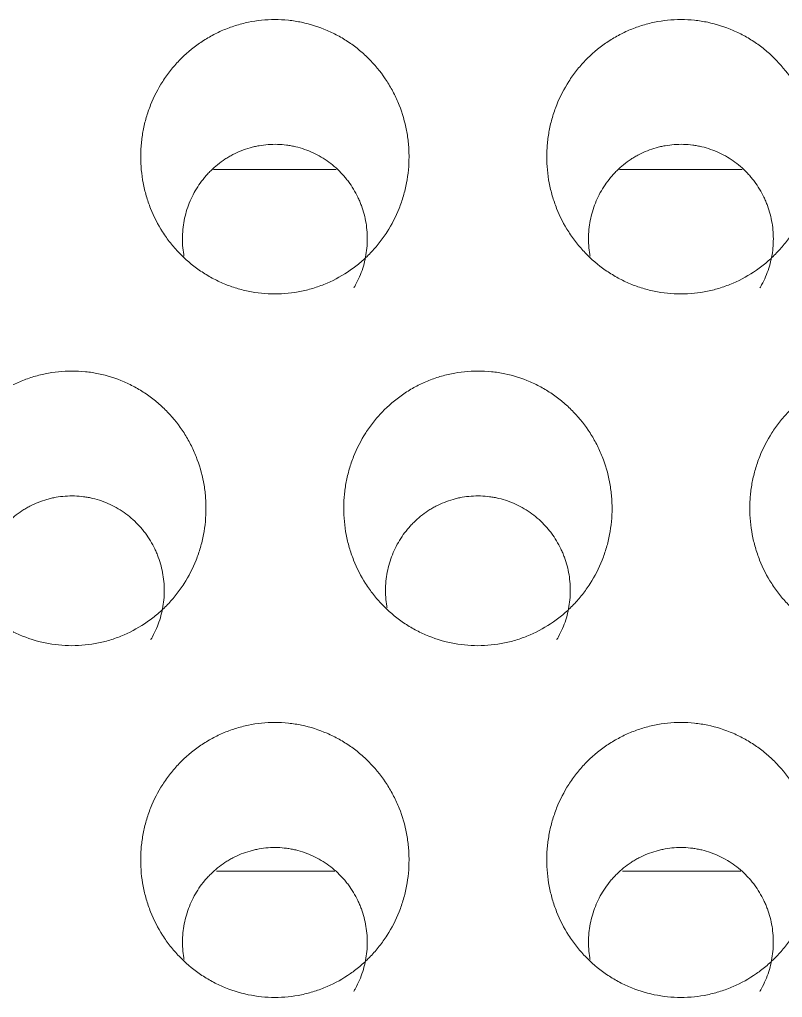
# Model space of a CAD drawing. Header units: millimetres. Extents: x 70151 to 230897, y 35202 to 113211.
# Drawn here: x 178372.19 to 178377.81, y 69190.07 to 69197.26 of the extents above; entities that cross this region are included whole.
import ezdxf

# ---------------------------------------------------------------- set-up
doc = ezdxf.new("R2010")
doc.units = ezdxf.units.MM
doc.header["$LTSCALE"] = 50
doc.layers.add('2-con', color=2, linetype='Continuous')
doc.layers.add('mark-B', color=2, linetype='Continuous', lineweight=20)

# ---------------------------------------------------------------- blocks, each defined once
blk = doc.blocks.new('무풍1WAY 대형')
at = {"layer": 'mark-B'}
for p, q in [((277.4136, -431.5502), (278.2844, -431.5502)), ((280.4013, -431.5502), (281.2721, -431.5502))]:
    blk.add_line(p, q, dxfattribs=at)
for points, knots in [([(277.8544, -430.621), (277.7879, -430.621), (277.7226, -430.6278), (277.6264, -430.6478), (277.5946, -430.6561), (277.5473, -430.671), (277.5316, -430.6764), (277.5006, -430.688), (277.4854, -430.6942), (277.41, -430.7268), (277.3529, -430.7587), (277.2721, -430.815), (277.2459, -430.8354), (277.196, -430.8781), (277.1486, -430.923), (277.1059, -430.9722), (277.0757, -431.0107), (277.0659, -431.0238), (277.0469, -431.0505), (277.0377, -431.0641), (276.9934, -431.1333), (276.9639, -431.1912), (276.928, -431.2817), (276.9174, -431.3125), (276.9037, -431.3595), (276.8995, -431.3754), (276.8919, -431.4073), (276.8885, -431.4232), (276.8733, -431.5031), (276.8672, -431.5675), (276.8672, -431.6487), (276.8676, -431.6649), (276.8691, -431.6975), (276.8703, -431.7139), (276.8749, -431.7628), (276.8795, -431.795), (276.8977, -431.8905), (276.9158, -431.9527), (276.9518, -432.0436), (276.9655, -432.0737), (276.9952, -432.1318), (277.0114, -432.16), (277.0639, -432.242), (277.104, -432.2932), (277.161, -432.3527), (277.1727, -432.3643), (277.1966, -432.3868), (277.2331, -432.4197), (277.2975, -432.4696), (277.3528, -432.5043), (277.3958, -432.5283), (277.4104, -432.536), (277.44, -432.5506), (277.4551, -432.5576), (277.5307, -432.5903), (277.5931, -432.6101), (277.6894, -432.6302), (277.722, -432.6353), (277.7881, -432.6421), (277.821, -432.6438), (277.9195, -432.6439), (277.9847, -432.6373), (278.0656, -432.6206), (278.0819, -432.6168), (278.1139, -432.6084), (278.1614, -432.5947), (278.2381, -432.5661), (278.2969, -432.5372), (278.3543, -432.5052), (278.3825, -432.4876), (278.4635, -432.4312), (278.513, -432.3888), (278.5696, -432.3299), (278.5806, -432.3178), (278.6021, -432.293), (278.6127, -432.2803), (278.6432, -432.2416), (278.6621, -432.2149), (278.7147, -432.1328), (278.7444, -432.075), (278.7746, -431.9989), (278.7804, -431.9835), (278.791, -431.9525), (278.8057, -431.9059), (278.8246, -431.8271), (278.8338, -431.7629), (278.8384, -431.7144), (278.8396, -431.6982), (278.8411, -431.6655), (278.8415, -431.6491), (278.8415, -431.5674), (278.8354, -431.5029), (278.8173, -431.4075), (278.8097, -431.3759), (278.7961, -431.3288), (278.7911, -431.3132), (278.7805, -431.2822), (278.7748, -431.2668), (278.7448, -431.1911), (278.7153, -431.1334), (278.6628, -431.0511), (278.6439, -431.0245), (278.6031, -430.9726), (278.5817, -430.9479), (278.5141, -430.8772), (278.4647, -430.8347), (278.3975, -430.7877), (278.3837, -430.7786), (278.3557, -430.761), (278.3415, -430.7526), (278.2984, -430.7285), (278.269, -430.714), (278.1791, -430.675), (278.1166, -430.655), (277.9866, -430.6278), (277.9208, -430.621), (277.8544, -430.621)], [0, 0, 0, 0, 0.03125, 0.03125, 0.046875, 0.046875, 0.054687, 0.054687, 0.0625, 0.0625, 0.09375, 0.09375, 0.109375, 0.109375, 0.125, 0.140625, 0.140625, 0.148437, 0.148437, 0.15625, 0.15625, 0.1875, 0.1875, 0.203125, 0.203125, 0.210937, 0.210937, 0.21875, 0.21875, 0.25, 0.25, 0.257812, 0.257812, 0.265625, 0.265625, 0.28125, 0.28125, 0.3125, 0.3125, 0.328125, 0.328125, 0.34375, 0.34375, 0.375, 0.375, 0.382812, 0.382812, 0.390625, 0.40625, 0.421875, 0.421875, 0.429687, 0.429687, 0.4375, 0.4375, 0.46875, 0.46875, 0.484375, 0.484375, 0.5, 0.5, 0.53125, 0.53125, 0.539062, 0.539062, 0.546875, 0.5625, 0.578125, 0.578125, 0.59375, 0.59375, 0.625, 0.625, 0.632812, 0.632812, 0.640625, 0.640625, 0.65625, 0.65625, 0.6875, 0.6875, 0.695312, 0.695312, 0.703125, 0.71875, 0.734375, 0.734375, 0.742187, 0.742187, 0.75, 0.75, 0.78125, 0.78125, 0.796875, 0.796875, 0.804687, 0.804687, 0.8125, 0.8125, 0.84375, 0.84375, 0.859375, 0.859375, 0.875, 0.875, 0.90625, 0.90625, 0.914062, 0.914062, 0.921875, 0.921875, 0.9375, 0.9375, 0.96875, 0.96875, 1, 1, 1, 1]), ([(280.8419, -430.621), (280.7754, -430.621), (280.7102, -430.6278), (280.6139, -430.6478), (280.5821, -430.6561), (280.5349, -430.671), (280.5191, -430.6764), (280.4882, -430.688), (280.4729, -430.6942), (280.3976, -430.7268), (280.3405, -430.7587), (280.2597, -430.815), (280.2334, -430.8354), (280.1836, -430.8781), (280.1362, -430.923), (280.0935, -430.9722), (280.0632, -431.0107), (280.0534, -431.0238), (280.0344, -431.0505), (280.0252, -431.0641), (279.981, -431.1333), (279.9514, -431.1912), (279.9155, -431.2817), (279.905, -431.3125), (279.8913, -431.3595), (279.8871, -431.3754), (279.8794, -431.4073), (279.876, -431.4232), (279.8608, -431.5031), (279.8548, -431.5675), (279.8548, -431.6487), (279.8551, -431.6649), (279.8567, -431.6975), (279.8578, -431.7139), (279.8624, -431.7628), (279.867, -431.795), (279.8853, -431.8905), (279.9033, -431.9527), (279.9394, -432.0436), (279.953, -432.0737), (279.9828, -432.1318), (279.999, -432.16), (280.0515, -432.242), (280.0916, -432.2932), (280.1486, -432.3527), (280.1603, -432.3643), (280.1841, -432.3868), (280.2206, -432.4197), (280.285, -432.4696), (280.3404, -432.5043), (280.3833, -432.5283), (280.3979, -432.536), (280.4276, -432.5506), (280.4426, -432.5576), (280.5182, -432.5903), (280.5806, -432.6101), (280.6769, -432.6302), (280.7095, -432.6353), (280.7756, -432.6421), (280.8085, -432.6438), (280.907, -432.6439), (280.9722, -432.6373), (281.0532, -432.6206), (281.0694, -432.6168), (281.1014, -432.6084), (281.1489, -432.5947), (281.2257, -432.5661), (281.2844, -432.5372), (281.3419, -432.5052), (281.3701, -432.4876), (281.451, -432.4312), (281.5005, -432.3888), (281.5571, -432.3299), (281.5681, -432.3178), (281.5897, -432.293), (281.6002, -432.2803), (281.6307, -432.2416), (281.6496, -432.2149), (281.7023, -432.1328), (281.732, -432.075), (281.7622, -431.9989), (281.7679, -431.9835), (281.7785, -431.9525), (281.7933, -431.9059), (281.8122, -431.8271), (281.8214, -431.7629), (281.826, -431.7144), (281.8271, -431.6982), (281.8287, -431.6655), (281.8291, -431.6491), (281.8291, -431.5674), (281.823, -431.5029), (281.8048, -431.4075), (281.7973, -431.3759), (281.7836, -431.3288), (281.7787, -431.3132), (281.7681, -431.2822), (281.7624, -431.2668), (281.7324, -431.1911), (281.7028, -431.1334), (281.6503, -431.0511), (281.6314, -431.0245), (281.5907, -430.9726), (281.5692, -430.9479), (281.5016, -430.8772), (281.4522, -430.8347), (281.385, -430.7877), (281.3713, -430.7786), (281.3433, -430.761), (281.329, -430.7526), (281.286, -430.7285), (281.2566, -430.714), (281.1667, -430.675), (281.1042, -430.655), (280.9741, -430.6278), (280.9084, -430.621), (280.8419, -430.621)], [0, 0, 0, 0, 0.03125, 0.03125, 0.046875, 0.046875, 0.054687, 0.054687, 0.0625, 0.0625, 0.09375, 0.09375, 0.109375, 0.109375, 0.125, 0.140625, 0.140625, 0.148438, 0.148438, 0.15625, 0.15625, 0.1875, 0.1875, 0.203125, 0.203125, 0.210938, 0.210938, 0.21875, 0.21875, 0.25, 0.25, 0.257813, 0.257813, 0.265625, 0.265625, 0.28125, 0.28125, 0.3125, 0.3125, 0.328125, 0.328125, 0.34375, 0.34375, 0.375, 0.375, 0.382813, 0.382813, 0.390625, 0.40625, 0.421875, 0.421875, 0.429688, 0.429688, 0.4375, 0.4375, 0.46875, 0.46875, 0.484375, 0.484375, 0.5, 0.5, 0.53125, 0.53125, 0.539063, 0.539063, 0.546875, 0.5625, 0.578125, 0.578125, 0.59375, 0.59375, 0.625, 0.625, 0.632813, 0.632813, 0.640625, 0.640625, 0.65625, 0.65625, 0.6875, 0.6875, 0.695313, 0.695313, 0.703125, 0.71875, 0.734375, 0.734375, 0.742188, 0.742188, 0.75, 0.75, 0.78125, 0.78125, 0.796875, 0.796875, 0.804688, 0.804688, 0.8125, 0.8125, 0.84375, 0.84375, 0.859375, 0.859375, 0.875, 0.875, 0.90625, 0.90625, 0.914063, 0.914063, 0.921875, 0.921875, 0.9375, 0.9375, 0.96875, 0.96875, 1, 1, 1, 1]), ([(277.2738, -430.6651), (277.2694, -430.6725), (277.2651, -430.68), (277.2501, -430.7075), (277.2403, -430.7278), (277.2139, -430.7896), (277.2004, -430.8321), (277.1861, -430.898), (277.1823, -430.9204), (277.177, -430.9651), (277.1754, -430.9876), (277.1748, -431.0102)], [0, 0, 0, 0, 0.071147, 0.071147, 0.256917, 0.256917, 0.628459, 0.628459, 0.814229, 0.814229, 1, 1, 1, 1]), ([(280.2613, -430.6651), (280.2569, -430.6725), (280.2526, -430.68), (280.2376, -430.7075), (280.2278, -430.7278), (280.2015, -430.7896), (280.1879, -430.8321), (280.1736, -430.898), (280.1699, -430.9204), (280.1645, -430.9651), (280.1629, -430.9876), (280.1624, -431.0102)], [0, 0, 0, 0, 0.071147, 0.071147, 0.256917, 0.256917, 0.628459, 0.628459, 0.814229, 0.814229, 1, 1, 1, 1]), ([(277.1748, -431.0102), (277.1737, -431.0554), (277.1801, -431.1442), (277.2026, -431.2303), (277.222, -431.2831), (277.2261, -431.2937), (277.2349, -431.3144), (277.2488, -431.3452), (277.2754, -431.3943), (277.3003, -431.4315), (277.3203, -431.4585), (277.3273, -431.4674), (277.3416, -431.4848), (277.349, -431.4934), (277.3872, -431.5354), (277.4205, -431.5655), (277.4746, -431.6055), (277.4934, -431.618), (277.5323, -431.6412), (277.5526, -431.6519), (277.6141, -431.6806), (277.6567, -431.6954), (277.7117, -431.7085), (277.7228, -431.7108), (277.7452, -431.7149), (277.7565, -431.7167), (277.7904, -431.7212), (277.813, -431.723), (277.8807, -431.7249), (277.9258, -431.7216), (277.982, -431.7116), (277.9932, -431.7093), (278.0154, -431.7042), (278.0483, -431.6956), (278.1016, -431.6774), (278.1427, -431.6585), (278.1729, -431.6428), (278.1829, -431.6372), (278.2025, -431.6257), (278.2121, -431.6197), (278.2594, -431.5887), (278.2942, -431.5604), (278.3343, -431.5207), (278.3422, -431.5126), (278.3575, -431.4959), (278.365, -431.4873), (278.3866, -431.4612), (278.4001, -431.4432), (278.4378, -431.3876), (278.4593, -431.3483), (278.4948, -431.2651), (278.5084, -431.2224), (278.5226, -431.157), (278.5263, -431.1349), (278.5317, -431.0904), (278.5333, -431.0678), (278.535, -431.0004), (278.5319, -430.956), (278.524, -430.9078), (278.5233, -430.9036), (278.5226, -430.8995)], [0, 0, 0, 0, 0.0585, 0.117, 0.117, 0.131625, 0.131625, 0.14625, 0.1755, 0.20475, 0.20475, 0.219375, 0.219375, 0.234, 0.234, 0.2925, 0.2925, 0.32175, 0.32175, 0.351, 0.351, 0.409501, 0.409501, 0.424126, 0.424126, 0.438751, 0.438751, 0.468001, 0.468001, 0.526501, 0.526501, 0.541126, 0.541126, 0.555751, 0.585001, 0.614251, 0.614251, 0.628876, 0.628876, 0.643501, 0.643501, 0.702001, 0.702001, 0.716626, 0.716626, 0.731251, 0.731251, 0.760501, 0.760501, 0.819001, 0.819001, 0.877501, 0.877501, 0.906751, 0.906751, 0.936001, 0.936001, 0.994501, 0.994501, 1, 1, 1, 1]), ([(280.1624, -431.0102), (280.1613, -431.0554), (280.1676, -431.1442), (280.1901, -431.2303), (280.2095, -431.2831), (280.2137, -431.2937), (280.2225, -431.3144), (280.2363, -431.3452), (280.2629, -431.3943), (280.2878, -431.4315), (280.3079, -431.4585), (280.3148, -431.4674), (280.3292, -431.4848), (280.3366, -431.4934), (280.3747, -431.5354), (280.408, -431.5655), (280.4622, -431.6055), (280.4809, -431.618), (280.5199, -431.6412), (280.5401, -431.6519), (280.6017, -431.6806), (280.6442, -431.6954), (280.6992, -431.7085), (280.7103, -431.7108), (280.7327, -431.7149), (280.744, -431.7167), (280.778, -431.7212), (280.8006, -431.723), (280.8683, -431.7249), (280.9134, -431.7216), (280.9696, -431.7116), (280.9808, -431.7093), (281.0029, -431.7042), (281.0358, -431.6956), (281.0892, -431.6774), (281.1303, -431.6585), (281.1605, -431.6428), (281.1704, -431.6372), (281.1901, -431.6257), (281.1997, -431.6197), (281.2469, -431.5887), (281.2818, -431.5604), (281.3219, -431.5207), (281.3297, -431.5126), (281.3451, -431.4959), (281.3525, -431.4873), (281.3742, -431.4612), (281.3877, -431.4432), (281.4254, -431.3876), (281.4468, -431.3483), (281.4824, -431.2651), (281.4959, -431.2224), (281.5101, -431.157), (281.5139, -431.1349), (281.5192, -431.0904), (281.5209, -431.0678), (281.5226, -431.0004), (281.5195, -430.956), (281.5116, -430.9078), (281.5109, -430.9036), (281.5101, -430.8995)], [0, 0, 0, 0, 0.0585, 0.117, 0.117, 0.131625, 0.131625, 0.14625, 0.1755, 0.20475, 0.20475, 0.219375, 0.219375, 0.234, 0.234, 0.2925, 0.2925, 0.32175, 0.32175, 0.351, 0.351, 0.409501, 0.409501, 0.424126, 0.424126, 0.438751, 0.438751, 0.468001, 0.468001, 0.526501, 0.526501, 0.541126, 0.541126, 0.555751, 0.585001, 0.614251, 0.614251, 0.628876, 0.628876, 0.643501, 0.643501, 0.702001, 0.702001, 0.716626, 0.716626, 0.731251, 0.731251, 0.760501, 0.760501, 0.819001, 0.819001, 0.877501, 0.877501, 0.906751, 0.906751, 0.936001, 0.936001, 0.994501, 0.994501, 1, 1, 1, 1]), ([(276.3606, -433.2088), (276.2941, -433.2088), (276.2289, -433.2156), (276.1327, -433.2355), (276.1009, -433.2438), (276.0536, -433.2587), (276.0379, -433.2641), (276.007, -433.2757), (275.9917, -433.2818), (275.9164, -433.3144), (275.8593, -433.3462), (275.7785, -433.4025), (275.7523, -433.4228), (275.7024, -433.4655), (275.655, -433.5104), (275.6123, -433.5595), (275.582, -433.5979), (275.5722, -433.611), (275.5532, -433.6377), (275.544, -433.6513), (275.4997, -433.7204), (275.4702, -433.7783), (275.4343, -433.8687), (275.4237, -433.8994), (275.41, -433.9465), (275.4058, -433.9623), (275.3982, -433.9941), (275.3947, -434.0101), (275.3795, -434.0899), (275.3735, -434.1543), (275.3735, -434.2354), (275.3738, -434.2516), (275.3754, -434.2842), (275.3765, -434.3005), (275.3812, -434.3494), (275.3858, -434.3816), (275.404, -434.477), (275.422, -434.5391), (275.4581, -434.63), (275.4718, -434.6601), (275.5016, -434.7181), (275.5178, -434.7463), (275.5703, -434.8281), (275.6104, -434.8793), (275.6674, -434.9387), (275.6791, -434.9503), (275.7029, -434.9729), (275.7394, -435.0057), (275.8038, -435.0555), (275.8592, -435.0901), (275.9022, -435.1141), (275.9167, -435.1218), (275.9464, -435.1364), (275.9614, -435.1434), (276.037, -435.1761), (276.0994, -435.1958), (276.1957, -435.2159), (276.2282, -435.2209), (276.2943, -435.2278), (276.3272, -435.2295), (276.4257, -435.2295), (276.4909, -435.2229), (276.5718, -435.2062), (276.588, -435.2025), (276.62, -435.1941), (276.6675, -435.1805), (276.7442, -435.1519), (276.803, -435.123), (276.8604, -435.0911), (276.8886, -435.0735), (276.9695, -435.0172), (277.0191, -434.9748), (277.0756, -434.916), (277.0867, -434.9039), (277.1082, -434.8792), (277.1188, -434.8665), (277.1493, -434.8278), (277.1682, -434.8012), (277.2209, -434.7191), (277.2505, -434.6613), (277.2808, -434.5853), (277.2865, -434.5699), (277.2971, -434.539), (277.3119, -434.4924), (277.3308, -434.4136), (277.34, -434.3496), (277.3446, -434.3011), (277.3458, -434.2848), (277.3473, -434.2522), (277.3477, -434.2358), (277.3477, -434.1541), (277.3416, -434.0897), (277.3235, -433.9944), (277.3159, -433.9628), (277.3023, -433.9158), (277.2973, -433.9001), (277.2867, -433.8691), (277.281, -433.8538), (277.251, -433.7782), (277.2214, -433.7205), (277.1689, -433.6384), (277.15, -433.6117), (277.1092, -433.5599), (277.0878, -433.5352), (277.0201, -433.4646), (276.9708, -433.4222), (276.9035, -433.3752), (276.8898, -433.3661), (276.8618, -433.3486), (276.8476, -433.3402), (276.8045, -433.3161), (276.7751, -433.3016), (276.6852, -433.2627), (276.6228, -433.2427), (276.4928, -433.2156), (276.427, -433.2088), (276.3606, -433.2088)], [0, 0, 0, 0, 0.03125, 0.03125, 0.046875, 0.046875, 0.054688, 0.054688, 0.0625, 0.0625, 0.09375, 0.09375, 0.109375, 0.109375, 0.125, 0.140625, 0.140625, 0.148438, 0.148438, 0.15625, 0.15625, 0.1875, 0.1875, 0.203125, 0.203125, 0.210938, 0.210938, 0.21875, 0.21875, 0.25, 0.25, 0.257813, 0.257813, 0.265625, 0.265625, 0.28125, 0.28125, 0.3125, 0.3125, 0.328125, 0.328125, 0.34375, 0.34375, 0.375, 0.375, 0.382813, 0.382813, 0.390625, 0.40625, 0.421875, 0.421875, 0.429688, 0.429688, 0.4375, 0.4375, 0.46875, 0.46875, 0.484375, 0.484375, 0.5, 0.5, 0.53125, 0.53125, 0.539063, 0.539063, 0.546875, 0.5625, 0.578125, 0.578125, 0.59375, 0.59375, 0.625, 0.625, 0.632813, 0.632813, 0.640625, 0.640625, 0.65625, 0.65625, 0.6875, 0.6875, 0.695313, 0.695313, 0.703125, 0.71875, 0.734375, 0.734375, 0.742188, 0.742188, 0.75, 0.75, 0.78125, 0.78125, 0.796875, 0.796875, 0.804688, 0.804688, 0.8125, 0.8125, 0.84375, 0.84375, 0.859375, 0.859375, 0.875, 0.875, 0.90625, 0.90625, 0.914063, 0.914063, 0.921875, 0.921875, 0.9375, 0.9375, 0.96875, 0.96875, 1, 1, 1, 1]), ([(279.3481, -433.2088), (279.2817, -433.2088), (279.2164, -433.2156), (279.1202, -433.2355), (279.0884, -433.2438), (279.0412, -433.2587), (279.0255, -433.2641), (278.9945, -433.2757), (278.9793, -433.2818), (278.9039, -433.3144), (278.8469, -433.3462), (278.7661, -433.4025), (278.7398, -433.4228), (278.69, -433.4655), (278.6425, -433.5104), (278.5998, -433.5595), (278.5696, -433.5979), (278.5598, -433.611), (278.5408, -433.6377), (278.5316, -433.6513), (278.4873, -433.7204), (278.4577, -433.7783), (278.4218, -433.8687), (278.4112, -433.8994), (278.3976, -433.9465), (278.3933, -433.9623), (278.3857, -433.9941), (278.3823, -434.0101), (278.3671, -434.0899), (278.361, -434.1543), (278.361, -434.2354), (278.3614, -434.2516), (278.3629, -434.2842), (278.3641, -434.3005), (278.3687, -434.3494), (278.3733, -434.3816), (278.3916, -434.477), (278.4096, -434.5391), (278.4457, -434.63), (278.4593, -434.6601), (278.4891, -434.7181), (278.5053, -434.7463), (278.5578, -434.8281), (278.5979, -434.8793), (278.6549, -434.9387), (278.6666, -434.9503), (278.6905, -434.9729), (278.727, -435.0057), (278.7914, -435.0555), (278.8467, -435.0901), (278.8897, -435.1141), (278.9043, -435.1218), (278.9339, -435.1364), (278.949, -435.1434), (279.0246, -435.1761), (279.0869, -435.1958), (279.1832, -435.2159), (279.2158, -435.2209), (279.2819, -435.2278), (279.3148, -435.2295), (279.4132, -435.2295), (279.4784, -435.2229), (279.5593, -435.2062), (279.5755, -435.2025), (279.6076, -435.1941), (279.6551, -435.1805), (279.7318, -435.1519), (279.7905, -435.123), (279.848, -435.0911), (279.8762, -435.0735), (279.9571, -435.0172), (280.0066, -434.9748), (280.0632, -434.916), (280.0742, -434.9039), (280.0958, -434.8792), (280.1063, -434.8665), (280.1368, -434.8278), (280.1557, -434.8012), (280.2084, -434.7191), (280.2381, -434.6613), (280.2683, -434.5853), (280.2741, -434.5699), (280.2847, -434.539), (280.2995, -434.4924), (280.3184, -434.4136), (280.3275, -434.3496), (280.3322, -434.3011), (280.3333, -434.2848), (280.3349, -434.2522), (280.3353, -434.2358), (280.3353, -434.1541), (280.3291, -434.0897), (280.311, -433.9944), (280.3034, -433.9628), (280.2898, -433.9158), (280.2848, -433.9001), (280.2742, -433.8691), (280.2686, -433.8538), (280.2385, -433.7782), (280.209, -433.7205), (280.1564, -433.6384), (280.1375, -433.6117), (280.0968, -433.5599), (280.0753, -433.5352), (280.0077, -433.4646), (279.9583, -433.4222), (279.8911, -433.3752), (279.8774, -433.3661), (279.8493, -433.3486), (279.8351, -433.3402), (279.792, -433.3161), (279.7627, -433.3016), (279.6728, -433.2627), (279.6103, -433.2427), (279.4803, -433.2156), (279.4146, -433.2088), (279.3481, -433.2088)], [0, 0, 0, 0, 0.03125, 0.03125, 0.046875, 0.046875, 0.054687, 0.054687, 0.0625, 0.0625, 0.09375, 0.09375, 0.109375, 0.109375, 0.125, 0.140625, 0.140625, 0.148437, 0.148437, 0.15625, 0.15625, 0.1875, 0.1875, 0.203125, 0.203125, 0.210937, 0.210937, 0.21875, 0.21875, 0.25, 0.25, 0.257812, 0.257812, 0.265625, 0.265625, 0.28125, 0.28125, 0.3125, 0.3125, 0.328125, 0.328125, 0.34375, 0.34375, 0.375, 0.375, 0.382812, 0.382812, 0.390625, 0.40625, 0.421875, 0.421875, 0.429688, 0.429688, 0.4375, 0.4375, 0.46875, 0.46875, 0.484375, 0.484375, 0.5, 0.5, 0.53125, 0.53125, 0.539062, 0.539062, 0.546875, 0.5625, 0.578125, 0.578125, 0.59375, 0.59375, 0.625, 0.625, 0.632812, 0.632812, 0.640625, 0.640625, 0.65625, 0.65625, 0.6875, 0.6875, 0.695312, 0.695312, 0.703125, 0.71875, 0.734375, 0.734375, 0.742187, 0.742187, 0.75, 0.75, 0.78125, 0.78125, 0.796875, 0.796875, 0.804687, 0.804687, 0.8125, 0.8125, 0.84375, 0.84375, 0.859375, 0.859375, 0.875, 0.875, 0.90625, 0.90625, 0.914063, 0.914063, 0.921875, 0.921875, 0.9375, 0.9375, 0.96875, 0.96875, 1, 1, 1, 1]), ([(282.3357, -433.2088), (282.2692, -433.2088), (282.204, -433.2156), (282.1078, -433.2355), (282.076, -433.2438), (282.0287, -433.2587), (282.013, -433.2641), (281.9821, -433.2757), (281.9668, -433.2818), (281.8915, -433.3144), (281.8344, -433.3462), (281.7536, -433.4025), (281.7274, -433.4228), (281.6775, -433.4655), (281.6301, -433.5104), (281.5874, -433.5595), (281.5571, -433.5979), (281.5473, -433.611), (281.5283, -433.6377), (281.5191, -433.6513), (281.4748, -433.7204), (281.4453, -433.7783), (281.4094, -433.8687), (281.3988, -433.8994), (281.3851, -433.9465), (281.3809, -433.9623), (281.3733, -433.9941), (281.3698, -434.0101), (281.3546, -434.0899), (281.3486, -434.1543), (281.3486, -434.2354), (281.3489, -434.2516), (281.3505, -434.2842), (281.3516, -434.3005), (281.3562, -434.3494), (281.3609, -434.3816), (281.3791, -434.477), (281.3971, -434.5391), (281.4332, -434.63), (281.4469, -434.6601), (281.4767, -434.7181), (281.4929, -434.7463), (281.5454, -434.8281), (281.5855, -434.8793), (281.6425, -434.9387), (281.6542, -434.9503), (281.678, -434.9729), (281.7145, -435.0057), (281.7789, -435.0555), (281.8343, -435.0901), (281.8773, -435.1141), (281.8918, -435.1218), (281.9215, -435.1364), (281.9365, -435.1434), (282.0121, -435.1761), (282.0745, -435.1958), (282.1708, -435.2159), (282.2033, -435.2209), (282.2694, -435.2278), (282.3023, -435.2295), (282.4008, -435.2295), (282.466, -435.2229), (282.5469, -435.2062), (282.5631, -435.2025), (282.5951, -435.1941), (282.6426, -435.1805), (282.7193, -435.1519), (282.7781, -435.123), (282.8355, -435.0911), (282.8637, -435.0735), (282.9446, -435.0172), (282.9942, -434.9748), (283.0507, -434.916), (283.0618, -434.9039), (283.0833, -434.8792), (283.0939, -434.8665), (283.1244, -434.8278), (283.1433, -434.8012), (283.196, -434.7191), (283.2256, -434.6613), (283.2559, -434.5853), (283.2616, -434.5699), (283.2722, -434.539), (283.287, -434.4924), (283.3059, -434.4136), (283.3151, -434.3496), (283.3197, -434.3011), (283.3209, -434.2848), (283.3224, -434.2522), (283.3228, -434.2358), (283.3228, -434.1541), (283.3167, -434.0897), (283.2985, -433.9944), (283.291, -433.9628), (283.2773, -433.9158), (283.2724, -433.9001), (283.2618, -433.8691), (283.2561, -433.8538), (283.226, -433.7782), (283.1965, -433.7205), (283.144, -433.6384), (283.1251, -433.6117), (283.0843, -433.5599), (283.0629, -433.5352), (282.9952, -433.4646), (282.9459, -433.4222), (282.8786, -433.3752), (282.8649, -433.3661), (282.8369, -433.3486), (282.8227, -433.3402), (282.7796, -433.3161), (282.7502, -433.3016), (282.6603, -433.2627), (282.5978, -433.2427), (282.4679, -433.2156), (282.4021, -433.2088), (282.3357, -433.2088)], [0, 0, 0, 0, 0.03125, 0.03125, 0.046875, 0.046875, 0.054687, 0.054687, 0.0625, 0.0625, 0.09375, 0.09375, 0.109375, 0.109375, 0.125, 0.140625, 0.140625, 0.148437, 0.148437, 0.15625, 0.15625, 0.1875, 0.1875, 0.203125, 0.203125, 0.210937, 0.210937, 0.21875, 0.21875, 0.25, 0.25, 0.257812, 0.257812, 0.265625, 0.265625, 0.28125, 0.28125, 0.3125, 0.3125, 0.328125, 0.328125, 0.34375, 0.34375, 0.375, 0.375, 0.382812, 0.382812, 0.390625, 0.40625, 0.421875, 0.421875, 0.429687, 0.429687, 0.4375, 0.4375, 0.46875, 0.46875, 0.484375, 0.484375, 0.5, 0.5, 0.53125, 0.53125, 0.539062, 0.539062, 0.546875, 0.5625, 0.578125, 0.578125, 0.59375, 0.59375, 0.625, 0.625, 0.632812, 0.632812, 0.640625, 0.640625, 0.65625, 0.65625, 0.6875, 0.6875, 0.695312, 0.695312, 0.703125, 0.71875, 0.734375, 0.734375, 0.742187, 0.742187, 0.75, 0.75, 0.78125, 0.78125, 0.796875, 0.796875, 0.804687, 0.804687, 0.8125, 0.8125, 0.84375, 0.84375, 0.859375, 0.859375, 0.875, 0.875, 0.90625, 0.90625, 0.914062, 0.914062, 0.921875, 0.921875, 0.9375, 0.9375, 0.96875, 0.96875, 1, 1, 1, 1]), ([(278.7672, -433.2529), (278.7629, -433.2602), (278.7587, -433.2676), (278.7438, -433.2949), (278.734, -433.3152), (278.7076, -433.3769), (278.694, -433.4195), (278.6797, -433.4853), (278.6759, -433.5077), (278.6706, -433.5524), (278.669, -433.5749), (278.6684, -433.5975)], [0, 0, 0, 0, 0.069944, 0.069944, 0.255955, 0.255955, 0.627978, 0.627978, 0.813989, 0.813989, 1, 1, 1, 1]), ([(281.7548, -433.2529), (281.7504, -433.2602), (281.7462, -433.2676), (281.7313, -433.2949), (281.7215, -433.3152), (281.6951, -433.3769), (281.6816, -433.4195), (281.6672, -433.4853), (281.6635, -433.5077), (281.6581, -433.5524), (281.6565, -433.5749), (281.656, -433.5975)], [0, 0, 0, 0, 0.069944, 0.069944, 0.255955, 0.255955, 0.627978, 0.627978, 0.813989, 0.813989, 1, 1, 1, 1]), ([(278.6684, -433.5975), (278.6673, -433.6426), (278.6737, -433.7314), (278.6962, -433.8174), (278.7156, -433.8702), (278.7198, -433.8808), (278.7286, -433.9015), (278.7424, -433.9323), (278.769, -433.9814), (278.7939, -434.0185), (278.814, -434.0455), (278.821, -434.0543), (278.8353, -434.0718), (278.8427, -434.0804), (278.8809, -434.1223), (278.9142, -434.1524), (278.9683, -434.1924), (278.9871, -434.2049), (279.0261, -434.228), (279.0463, -434.2387), (279.1079, -434.2674), (279.1504, -434.2821), (279.2054, -434.2952), (279.2165, -434.2976), (279.2389, -434.3017), (279.2502, -434.3035), (279.2842, -434.3079), (279.3068, -434.3097), (279.3745, -434.3116), (279.4195, -434.3083), (279.4758, -434.2983), (279.487, -434.2961), (279.5091, -434.2909), (279.542, -434.2824), (279.5954, -434.2642), (279.6364, -434.2454), (279.6666, -434.2297), (279.6766, -434.2241), (279.6963, -434.2126), (279.7059, -434.2066), (279.7531, -434.1756), (279.788, -434.1473), (279.8281, -434.1077), (279.836, -434.0996), (279.8513, -434.0829), (279.8588, -434.0743), (279.8804, -434.0483), (279.8939, -434.0303), (279.9317, -433.9747), (279.9532, -433.9354), (279.9887, -433.8523), (280.0023, -433.8096), (280.0165, -433.7442), (280.0202, -433.7222), (280.0256, -433.6777), (280.0273, -433.6551), (280.029, -433.5878), (280.0259, -433.5433), (280.018, -433.4952), (280.0173, -433.4912), (280.0165, -433.4871)], [0, 0, 0, 0, 0.058507, 0.117014, 0.117014, 0.131641, 0.131641, 0.146267, 0.175521, 0.204774, 0.204774, 0.219401, 0.219401, 0.234028, 0.234028, 0.292535, 0.292535, 0.321788, 0.321788, 0.351042, 0.351042, 0.409548, 0.409548, 0.424175, 0.424175, 0.438802, 0.438802, 0.468055, 0.468055, 0.526562, 0.526562, 0.541189, 0.541189, 0.555816, 0.585069, 0.614323, 0.614323, 0.628949, 0.628949, 0.643576, 0.643576, 0.702083, 0.702083, 0.71671, 0.71671, 0.731336, 0.731336, 0.76059, 0.76059, 0.819097, 0.819097, 0.877604, 0.877604, 0.906857, 0.906857, 0.936111, 0.936111, 0.994618, 0.994618, 1, 1, 1, 1]), ([(281.656, -433.5975), (281.6549, -433.6426), (281.6612, -433.7314), (281.6838, -433.8174), (281.7032, -433.8702), (281.7073, -433.8808), (281.7161, -433.9015), (281.73, -433.9323), (281.7566, -433.9814), (281.7815, -434.0185), (281.8016, -434.0455), (281.8085, -434.0543), (281.8228, -434.0718), (281.8303, -434.0804), (281.8684, -434.1223), (281.9017, -434.1524), (281.9559, -434.1924), (281.9746, -434.2049), (282.0136, -434.228), (282.0339, -434.2387), (282.0954, -434.2674), (282.138, -434.2821), (282.193, -434.2952), (282.2041, -434.2976), (282.2265, -434.3017), (282.2378, -434.3035), (282.2717, -434.3079), (282.2943, -434.3097), (282.362, -434.3116), (282.4071, -434.3083), (282.4633, -434.2983), (282.4745, -434.2961), (282.4967, -434.2909), (282.5296, -434.2824), (282.5829, -434.2642), (282.624, -434.2454), (282.6542, -434.2297), (282.6642, -434.2241), (282.6838, -434.2126), (282.6934, -434.2066), (282.7407, -434.1756), (282.7756, -434.1473), (282.8157, -434.1077), (282.8235, -434.0996), (282.8388, -434.0829), (282.8463, -434.0743), (282.868, -434.0483), (282.8815, -434.0303), (282.9192, -433.9747), (282.9407, -433.9354), (282.9763, -433.8523), (282.9898, -433.8096), (283.0041, -433.7442), (283.0078, -433.7222), (283.0132, -433.6777), (283.0148, -433.6551), (283.0165, -433.5878), (283.0134, -433.5433), (283.0055, -433.4952), (283.0048, -433.4912), (283.0041, -433.4871)], [0, 0, 0, 0, 0.058507, 0.117014, 0.117014, 0.131641, 0.131641, 0.146267, 0.175521, 0.204774, 0.204774, 0.219401, 0.219401, 0.234028, 0.234028, 0.292535, 0.292535, 0.321788, 0.321788, 0.351042, 0.351042, 0.409548, 0.409548, 0.424175, 0.424175, 0.438802, 0.438802, 0.468055, 0.468055, 0.526562, 0.526562, 0.541189, 0.541189, 0.555816, 0.585069, 0.614323, 0.614323, 0.628949, 0.628949, 0.643576, 0.643576, 0.702083, 0.702083, 0.71671, 0.71671, 0.731336, 0.731336, 0.76059, 0.76059, 0.819097, 0.819097, 0.877604, 0.877604, 0.906857, 0.906857, 0.936111, 0.936111, 0.994618, 0.994618, 1, 1, 1, 1]), ([(277.8544, -435.7965), (277.7879, -435.7965), (277.7227, -435.8032), (277.6265, -435.8232), (277.5948, -435.8314), (277.5475, -435.8463), (277.5318, -435.8517), (277.5009, -435.8633), (277.4856, -435.8694), (277.4103, -435.9019), (277.3532, -435.9337), (277.2724, -435.9899), (277.2462, -436.0102), (277.1963, -436.0528), (277.1489, -436.0976), (277.1062, -436.1467), (277.0759, -436.1851), (277.0661, -436.1981), (277.0471, -436.2248), (277.0379, -436.2384), (276.9936, -436.3075), (276.964, -436.3653), (276.9281, -436.4556), (276.9175, -436.4863), (276.9038, -436.5333), (276.8996, -436.5491), (276.892, -436.5809), (276.8886, -436.5968), (276.8733, -436.6766), (276.8673, -436.7409), (276.8673, -436.822), (276.8676, -436.8382), (276.8692, -436.8707), (276.8703, -436.8871), (276.875, -436.9359), (276.8796, -436.9681), (276.8978, -437.0634), (276.9159, -437.1255), (276.952, -437.2163), (276.9656, -437.2463), (276.9954, -437.3043), (277.0116, -437.3324), (277.0642, -437.4142), (277.1043, -437.4653), (277.1613, -437.5247), (277.173, -437.5363), (277.1968, -437.5588), (277.2333, -437.5916), (277.2978, -437.6413), (277.3531, -437.6759), (277.3961, -437.6999), (277.4106, -437.7075), (277.4403, -437.7221), (277.4553, -437.7291), (277.5309, -437.7617), (277.5933, -437.7814), (277.6895, -437.8014), (277.7221, -437.8065), (277.7881, -437.8133), (277.821, -437.815), (277.9194, -437.8151), (277.9846, -437.8085), (278.0655, -437.7918), (278.0817, -437.7881), (278.1137, -437.7797), (278.1612, -437.7661), (278.2379, -437.7376), (278.2966, -437.7087), (278.3541, -437.6768), (278.3823, -437.6593), (278.4632, -437.6031), (278.5127, -437.5607), (278.5693, -437.502), (278.5803, -437.4899), (278.6019, -437.4652), (278.6124, -437.4525), (278.6429, -437.4139), (278.6619, -437.3873), (278.7145, -437.3053), (278.7442, -437.2476), (278.7745, -437.1717), (278.7802, -437.1563), (278.7909, -437.1254), (278.8056, -437.0788), (278.8246, -437.0001), (278.8337, -436.9361), (278.8383, -436.8876), (278.8395, -436.8714), (278.8411, -436.8388), (278.8415, -436.8224), (278.8415, -436.7408), (278.8353, -436.6764), (278.8172, -436.5811), (278.8096, -436.5496), (278.796, -436.5026), (278.791, -436.487), (278.7804, -436.456), (278.7747, -436.4407), (278.7446, -436.3651), (278.7151, -436.3075), (278.6625, -436.2255), (278.6436, -436.1988), (278.6029, -436.1471), (278.5814, -436.1224), (278.5138, -436.0519), (278.4644, -436.0096), (278.3837, -435.9533), (278.3556, -435.9357), (278.2981, -435.9036), (278.2395, -435.8747), (278.1783, -435.8518), (278.1158, -435.832), (278.0839, -435.8236), (277.9865, -435.8033), (277.9208, -435.7965), (277.8544, -435.7965)], [0, 0, 0, 0, 0.03125, 0.03125, 0.046875, 0.046875, 0.054688, 0.054688, 0.0625, 0.0625, 0.09375, 0.09375, 0.109375, 0.109375, 0.125, 0.140625, 0.140625, 0.148438, 0.148438, 0.15625, 0.15625, 0.1875, 0.1875, 0.203125, 0.203125, 0.210938, 0.210938, 0.21875, 0.21875, 0.25, 0.25, 0.257813, 0.257813, 0.265625, 0.265625, 0.28125, 0.28125, 0.3125, 0.3125, 0.328125, 0.328125, 0.34375, 0.34375, 0.375, 0.375, 0.382813, 0.382813, 0.390625, 0.40625, 0.421875, 0.421875, 0.429688, 0.429688, 0.4375, 0.4375, 0.46875, 0.46875, 0.484375, 0.484375, 0.5, 0.5, 0.53125, 0.53125, 0.539063, 0.539063, 0.546875, 0.5625, 0.578125, 0.578125, 0.59375, 0.59375, 0.625, 0.625, 0.632813, 0.632813, 0.640625, 0.640625, 0.65625, 0.65625, 0.6875, 0.6875, 0.695313, 0.695313, 0.703125, 0.71875, 0.734375, 0.734375, 0.742188, 0.742188, 0.75, 0.75, 0.78125, 0.78125, 0.796875, 0.796875, 0.804688, 0.804688, 0.8125, 0.8125, 0.84375, 0.84375, 0.859375, 0.859375, 0.875, 0.875, 0.90625, 0.90625, 0.921875, 0.921875, 0.9375, 0.953125, 0.953125, 0.96875, 0.96875, 1, 1, 1, 1]), ([(280.8419, -435.7965), (280.7755, -435.7965), (280.7103, -435.8032), (280.6141, -435.8232), (280.5823, -435.8314), (280.5351, -435.8463), (280.5194, -435.8517), (280.4884, -435.8633), (280.4731, -435.8694), (280.3978, -435.9019), (280.3408, -435.9337), (280.26, -435.9899), (280.2337, -436.0102), (280.1839, -436.0528), (280.1364, -436.0976), (280.0937, -436.1467), (280.0635, -436.1851), (280.0537, -436.1981), (280.0347, -436.2248), (280.0255, -436.2384), (279.9812, -436.3075), (279.9516, -436.3653), (279.9157, -436.4556), (279.9051, -436.4863), (279.8914, -436.5333), (279.8872, -436.5491), (279.8795, -436.5809), (279.8761, -436.5968), (279.8609, -436.6766), (279.8548, -436.7409), (279.8548, -436.822), (279.8552, -436.8382), (279.8567, -436.8707), (279.8579, -436.8871), (279.8625, -436.9359), (279.8671, -436.9681), (279.8854, -437.0634), (279.9034, -437.1255), (279.9395, -437.2163), (279.9532, -437.2463), (279.983, -437.3043), (279.9992, -437.3324), (280.0517, -437.4142), (280.0919, -437.4653), (280.1488, -437.5247), (280.1605, -437.5363), (280.1844, -437.5588), (280.2209, -437.5916), (280.2853, -437.6413), (280.3406, -437.6759), (280.3836, -437.6999), (280.3982, -437.7075), (280.4278, -437.7221), (280.4429, -437.7291), (280.5185, -437.7617), (280.5808, -437.7814), (280.6771, -437.8014), (280.7096, -437.8065), (280.7757, -437.8133), (280.8086, -437.815), (280.907, -437.8151), (280.9722, -437.8085), (281.0531, -437.7918), (281.0692, -437.7881), (281.1012, -437.7797), (281.1487, -437.7661), (281.2254, -437.7376), (281.2842, -437.7087), (281.3416, -437.6768), (281.3698, -437.6593), (281.4507, -437.6031), (281.5003, -437.5607), (281.5568, -437.502), (281.5679, -437.4899), (281.5894, -437.4652), (281.6, -437.4525), (281.6305, -437.4139), (281.6494, -437.3873), (281.7021, -437.3053), (281.7318, -437.2476), (281.762, -437.1717), (281.7678, -437.1563), (281.7784, -437.1254), (281.7932, -437.0788), (281.8121, -437.0001), (281.8213, -436.9361), (281.8259, -436.8876), (281.8271, -436.8714), (281.8286, -436.8388), (281.829, -436.8224), (281.829, -436.7408), (281.8229, -436.6764), (281.8047, -436.5811), (281.7972, -436.5496), (281.7835, -436.5026), (281.7786, -436.487), (281.7679, -436.456), (281.7623, -436.4407), (281.7322, -436.3651), (281.7027, -436.3075), (281.6501, -436.2255), (281.6312, -436.1988), (281.5904, -436.1471), (281.569, -436.1224), (281.5013, -436.0519), (281.452, -436.0096), (281.3713, -435.9533), (281.3431, -435.9357), (281.2857, -435.9036), (281.227, -435.8747), (281.1658, -435.8518), (281.1034, -435.832), (281.0715, -435.8236), (280.974, -435.8033), (280.9083, -435.7965), (280.8419, -435.7965)], [0, 0, 0, 0, 0.03125, 0.03125, 0.046875, 0.046875, 0.054687, 0.054687, 0.0625, 0.0625, 0.09375, 0.09375, 0.109375, 0.109375, 0.125, 0.140625, 0.140625, 0.148438, 0.148438, 0.15625, 0.15625, 0.1875, 0.1875, 0.203125, 0.203125, 0.210938, 0.210938, 0.21875, 0.21875, 0.25, 0.25, 0.257813, 0.257813, 0.265625, 0.265625, 0.28125, 0.28125, 0.3125, 0.3125, 0.328125, 0.328125, 0.34375, 0.34375, 0.375, 0.375, 0.382813, 0.382813, 0.390625, 0.40625, 0.421875, 0.421875, 0.429688, 0.429688, 0.4375, 0.4375, 0.46875, 0.46875, 0.484375, 0.484375, 0.5, 0.5, 0.53125, 0.53125, 0.539062, 0.539062, 0.546875, 0.5625, 0.578125, 0.578125, 0.59375, 0.59375, 0.625, 0.625, 0.632813, 0.632813, 0.640625, 0.640625, 0.65625, 0.65625, 0.6875, 0.6875, 0.695313, 0.695313, 0.703125, 0.71875, 0.734375, 0.734375, 0.742188, 0.742188, 0.75, 0.75, 0.78125, 0.78125, 0.796875, 0.796875, 0.804688, 0.804688, 0.8125, 0.8125, 0.84375, 0.84375, 0.859375, 0.859375, 0.875, 0.875, 0.90625, 0.90625, 0.921875, 0.921875, 0.9375, 0.953125, 0.953125, 0.96875, 0.96875, 1, 1, 1, 1]), ([(277.2731, -435.8407), (277.2689, -435.8478), (277.2648, -435.8551), (277.2499, -435.8823), (277.2401, -435.9025), (277.2137, -435.9642), (277.2001, -436.0067), (277.1858, -436.0725), (277.182, -436.0948), (277.1766, -436.1396), (277.175, -436.162), (277.1745, -436.1846)], [0, 0, 0, 0, 0.068728, 0.068728, 0.254982, 0.254982, 0.627491, 0.627491, 0.813746, 0.813746, 1, 1, 1, 1]), ([(280.2607, -435.8407), (280.2564, -435.8478), (280.2523, -435.8551), (280.2374, -435.8823), (280.2276, -435.9025), (280.2012, -435.9642), (280.1877, -436.0067), (280.1733, -436.0725), (280.1696, -436.0948), (280.1642, -436.1396), (280.1626, -436.162), (280.162, -436.1846)], [0, 0, 0, 0, 0.068728, 0.068728, 0.254982, 0.254982, 0.627491, 0.627491, 0.813746, 0.813746, 1, 1, 1, 1]), ([(277.1745, -436.1846), (277.1734, -436.2297), (277.1797, -436.3185), (277.2023, -436.4044), (277.2217, -436.4572), (277.2259, -436.4678), (277.2346, -436.4885), (277.2485, -436.5192), (277.2751, -436.5683), (277.3001, -436.6054), (277.3202, -436.6324), (277.3271, -436.6412), (277.3414, -436.6587), (277.3489, -436.6672), (277.387, -436.7091), (277.4204, -436.7392), (277.4745, -436.7792), (277.4933, -436.7916), (277.5323, -436.8148), (277.5525, -436.8254), (277.6141, -436.854), (277.6566, -436.8688), (277.7116, -436.8819), (277.7227, -436.8842), (277.7451, -436.8883), (277.7564, -436.8901), (277.7904, -436.8946), (277.813, -436.8963), (277.8807, -436.8983), (277.9257, -436.895), (277.9819, -436.885), (277.9931, -436.8827), (278.0153, -436.8776), (278.0482, -436.8691), (278.1016, -436.8509), (278.1426, -436.8321), (278.1728, -436.8164), (278.1828, -436.8109), (278.2025, -436.7994), (278.2121, -436.7934), (278.2593, -436.7624), (278.2942, -436.7342), (278.3344, -436.6946), (278.3422, -436.6865), (278.3576, -436.6698), (278.365, -436.6613), (278.3867, -436.6352), (278.4002, -436.6173), (278.438, -436.5618), (278.4595, -436.5225), (278.4862, -436.4602), (278.494, -436.4391), (278.5076, -436.3965), (278.5192, -436.3534), (278.5266, -436.3094), (278.532, -436.2649), (278.5337, -436.2423), (278.5354, -436.175), (278.5323, -436.1306), (278.5244, -436.0826), (278.5237, -436.0786), (278.523, -436.0747)], [0, 0, 0, 0, 0.058514, 0.117028, 0.117028, 0.131656, 0.131656, 0.146284, 0.175541, 0.204798, 0.204798, 0.219427, 0.219427, 0.234055, 0.234055, 0.292569, 0.292569, 0.321826, 0.321826, 0.351083, 0.351083, 0.409596, 0.409596, 0.424225, 0.424225, 0.438853, 0.438853, 0.46811, 0.46811, 0.526624, 0.526624, 0.541252, 0.541252, 0.555881, 0.585138, 0.614395, 0.614395, 0.629023, 0.629023, 0.643651, 0.643651, 0.702165, 0.702165, 0.716794, 0.716794, 0.731422, 0.731422, 0.760679, 0.760679, 0.819193, 0.819193, 0.84845, 0.84845, 0.877706, 0.906963, 0.906963, 0.93622, 0.93622, 0.994734, 0.994734, 1, 1, 1, 1]), ([(280.162, -436.1846), (280.1609, -436.2297), (280.1673, -436.3185), (280.1898, -436.4044), (280.2092, -436.4572), (280.2134, -436.4678), (280.2222, -436.4885), (280.2361, -436.5192), (280.2627, -436.5683), (280.2876, -436.6054), (280.3077, -436.6324), (280.3146, -436.6412), (280.329, -436.6587), (280.3364, -436.6672), (280.3746, -436.7091), (280.4079, -436.7392), (280.4621, -436.7792), (280.4808, -436.7916), (280.5198, -436.8148), (280.5401, -436.8254), (280.6016, -436.854), (280.6442, -436.8688), (280.6992, -436.8819), (280.7103, -436.8842), (280.7327, -436.8883), (280.744, -436.8901), (280.7779, -436.8946), (280.8005, -436.8963), (280.8682, -436.8983), (280.9133, -436.895), (280.9695, -436.885), (280.9807, -436.8827), (281.0028, -436.8776), (281.0358, -436.8691), (281.0891, -436.8509), (281.1302, -436.8321), (281.1604, -436.8164), (281.1704, -436.8109), (281.19, -436.7994), (281.1996, -436.7934), (281.2469, -436.7624), (281.2818, -436.7342), (281.3219, -436.6946), (281.3298, -436.6865), (281.3451, -436.6698), (281.3526, -436.6613), (281.3743, -436.6352), (281.3878, -436.6173), (281.4255, -436.5618), (281.447, -436.5225), (281.4737, -436.4602), (281.4816, -436.4391), (281.4952, -436.3965), (281.5067, -436.3534), (281.5142, -436.3094), (281.5196, -436.2649), (281.5212, -436.2423), (281.5229, -436.175), (281.5198, -436.1306), (281.5119, -436.0826), (281.5113, -436.0786), (281.5105, -436.0747)], [0, 0, 0, 0, 0.058514, 0.117028, 0.117028, 0.131656, 0.131656, 0.146284, 0.175541, 0.204798, 0.204798, 0.219427, 0.219427, 0.234055, 0.234055, 0.292569, 0.292569, 0.321826, 0.321826, 0.351083, 0.351083, 0.409596, 0.409596, 0.424225, 0.424225, 0.438853, 0.438853, 0.46811, 0.46811, 0.526624, 0.526624, 0.541252, 0.541252, 0.555881, 0.585138, 0.614395, 0.614395, 0.629023, 0.629023, 0.643651, 0.643651, 0.702165, 0.702165, 0.716794, 0.716794, 0.731422, 0.731422, 0.760679, 0.760679, 0.819193, 0.819193, 0.84845, 0.84845, 0.877706, 0.906963, 0.906963, 0.93622, 0.93622, 0.994734, 0.994734, 1, 1, 1, 1])]:
    blk.add_open_spline(points, degree=3, knots=knots, dxfattribs=at)
for points in [[(277.4045, -436.7121), (277.7048, -436.7121), (278.005, -436.7121), (278.3052, -436.7121)], [(280.392, -436.7121), (280.6922, -436.7121), (280.9925, -436.7121), (281.2927, -436.7121)]]:
    blk.add_open_spline(points, degree=3, dxfattribs=at)
blk = doc.blocks.new('dpdjzjs')
at = {"layer": 'mark-B', "rotation": 180}
blk.add_blockref('무풍1WAY 대형', (178654.9147, 88751.491), dxfattribs=at)

msp = doc.modelspace()

# ---------------------------------------------------------------- block references
at = {"layer": '2-con'}
msp.add_blockref('dpdjzjs', (0, -19992.0434), dxfattribs=at)

doc.saveas('drawing.dxf')
